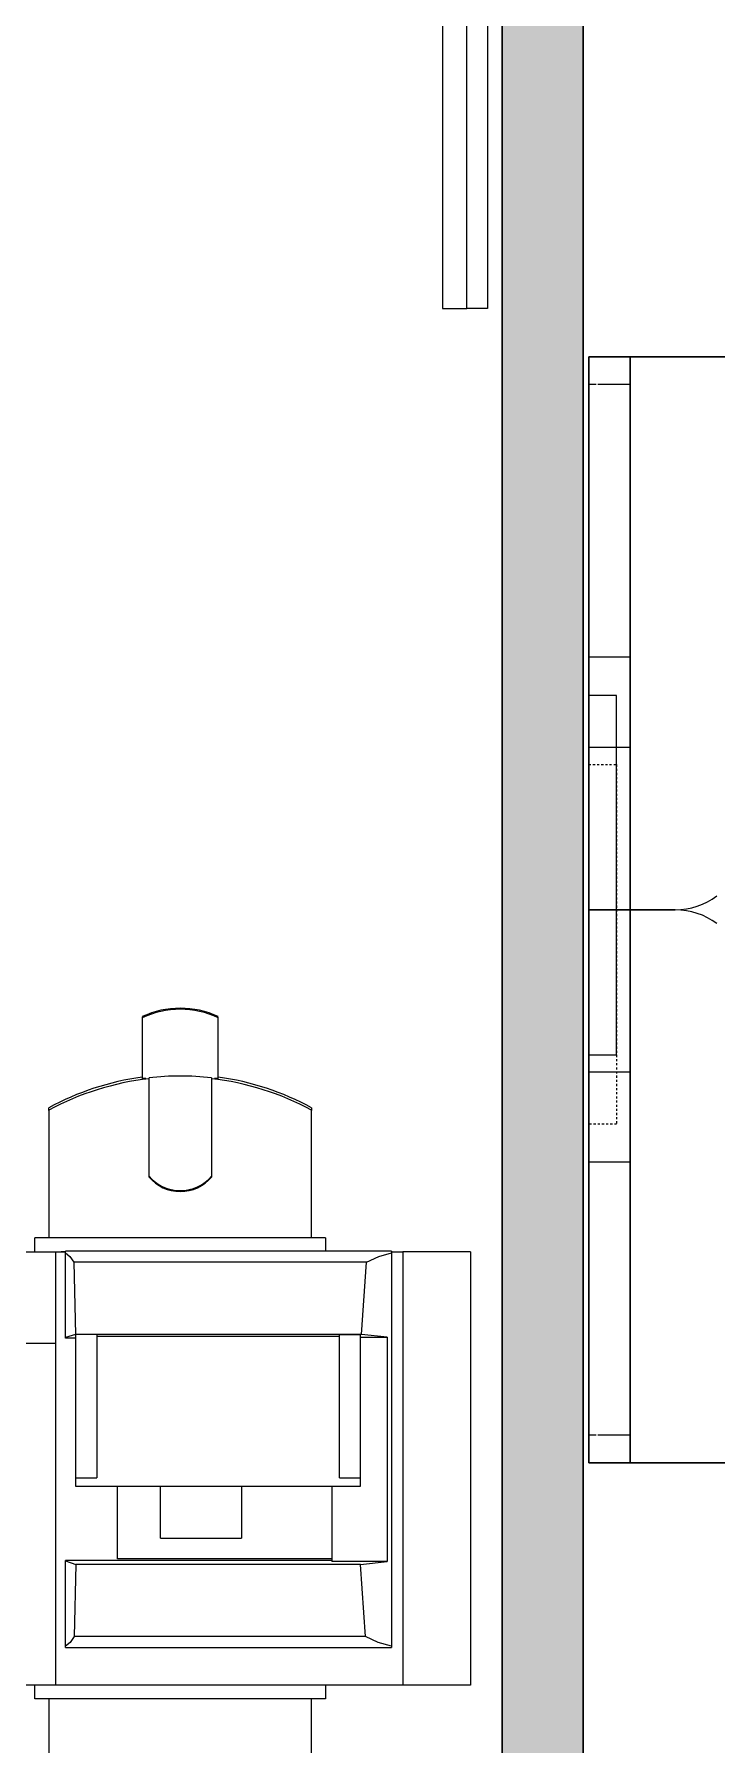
# Model space of a CAD drawing. Header units: millimetres. Extents: x 155927 to 317870, y -36033 to 97293.
# Drawn here: x 168592 to 169579, y 16375 to 18850 of the extents above; entities that cross this region are included whole.
import ezdxf

# ---------------------------------------------------------------- set-up
doc = ezdxf.new("R2010")
doc.units = ezdxf.units.MM
doc.header["$MEASUREMENT"] = 0
doc.linetypes.add('Dash', pattern=[6, 3, -3])
for name, color, linetype, lineweight in [('A-WALL-PATT', 7, 'CONTINUOUS', 9), ('I-FURN', 8, 'CONTINUOUS', 9), ('I-FURN-HDLN', 8, 'Dash', 9), ('I-WALL', 7, 'CONTINUOUS', 9)]:
    doc.layers.add(name, color=color, linetype=linetype, lineweight=lineweight)

msp = doc.modelspace()

# ---------------------------------------------------------------- hatches: boundary and pattern name
at = {"layer": 'A-WALL-PATT'}
for points in [[(169268.8, 15710.6), (169283.8, 15710.6), (169283.8, 20990.6), (169268.8, 20990.6), (169268.8, 15891.6)], [(169385.8, 15107.6), (169385.8, 21005.6), (169283.8, 21005.6), (169283.8, 15107.6)]]:
    msp.add_hatch(color=256, dxfattribs=at).paths.add_polyline_path(points, flags=0)

# ---------------------------------------------------------------- linework, layer by layer
at = {"layer": 'I-FURN'}
for p, q in [((169182.7, 20852.9), (169182.7, 18452.9)), ((169217.7, 18452.9), (169217.7, 20852.9)), ((169217.7, 18452.9), (169217.7, 20852.9)), ((169247.7, 20852.9), (169247.7, 18452.9)), ((169182.7, 18452.9), (169217.7, 18452.9)), ((169247.7, 18452.9), (169217.7, 18452.9)), ((169394.1, 17948.5), (169394.1, 18383.1)), ((169394.1, 18383.1), (169394.1, 18343.1)), ((169454.1, 18383.1), (169394.1, 18383.1)), ((169454.1, 18383.1), (169394.1, 18383.1)), ((171394.1, 18383.1), (169394.1, 18383.1)), ((169394.1, 18383.1), (169394.1, 17583.1)), ((169394.1, 17583.1), (169394.1, 18383.1)), ((169394.1, 18383.1), (171394.1, 18383.1)), ((169454.1, 18343.1), (169454.1, 18383.1)), ((169454.1, 18383.1), (169454.1, 17948.5)), ((169394.1, 18343.1), (169394.1, 16823.1)), ((169404.6, 18343.1), (169394.1, 18343.1)), ((169404.6, 18343.1), (169394.1, 18343.1)), ((169454.1, 18343.1), (169407, 18343.1)), ((169454.1, 18343.1), (169407, 18343.1)), ((169454.1, 16823.1), (169454.1, 18343.1)), ((169394.1, 17818.1), (169394.1, 17948.5)), ((169454.1, 17948.5), (169394.1, 17948.5)), ((169454.1, 17948.5), (169394.1, 17948.5)), ((169454.1, 17948.5), (169454.1, 17818.1)), ((169434.1, 17893.1), (169394.1, 17893.1)), ((169394.1, 17893.1), (169394.1, 17373.1)), ((169434.1, 17373.1), (169434.1, 17893.1)), ((169394.1, 17348.1), (169394.1, 17818.1)), ((169454.1, 17818.1), (169394.1, 17818.1)), ((169454.1, 17818.1), (169394.1, 17818.1)), ((169454.1, 17818.1), (169454.1, 17348.1)), ((169519.1, 17583.1), (169394.1, 17583.1)), ((169394.1, 17583.1), (169394.1, 16783.1)), ((169394.1, 16783.1), (169394.1, 17583.1)), ((169394.1, 17583.1), (169519.1, 17583.1)), ((169394.1, 17583.1), (169519.1, 17583.1)), ((169519.1, 17583.1), (169394.1, 17583.1)), ((168748.4, 17428.4), (168748.4, 17426.9)), ((168748.4, 17426.9), (168748.4, 17338.7)), ((168858.4, 17426.9), (168858.4, 17428.4)), ((168858.4, 17338.7), (168858.4, 17426.9)), ((169394.1, 17373.1), (169434.1, 17373.1)), ((168758.4, 17338.7), (168758.4, 17340)), ((168758.4, 17196.3), (168758.4, 17338.7)), ((168848.4, 17340), (168848.4, 17338.7)), ((168848.4, 17338.7), (168848.4, 17196.3)), ((169394.1, 17218.1), (169394.1, 17348.1)), ((169454.1, 17348.1), (169394.1, 17348.1)), ((169454.1, 17348.1), (169394.1, 17348.1)), ((169454.1, 17348.1), (169454.1, 17218.1)), ((168613.4, 17292.9), (168613.4, 17296.6)), ((168613.4, 17292.9), (168613.4, 17108.4)), ((168993.4, 17296.6), (168993.4, 17292.9)), ((168993.4, 17108.4), (168993.4, 17292.9)), ((169394.1, 16783.1), (169394.1, 17218.1)), ((169454.1, 17218.1), (169394.1, 17218.1)), ((169454.1, 17218.1), (169394.1, 17218.1)), ((169454.1, 17218.1), (169454.1, 16783.1)), ((168593.4, 17088.4), (168593.4, 17108.4)), ((169013.4, 17108.4), (168593.4, 17108.4)), ((169013.4, 17108.4), (169013.4, 17089.2)), ((168562.8, 17088.4), (168623.6, 17088.4)), ((168623.6, 16461.3), (168623.6, 17088.4)), ((168623.6, 17088.4), (168637.7, 17088.4)), ((168637.7, 17088.4), (168631.4, 17088.4)), ((169108.9, 17089.3), (168637.7, 17089.3)), ((168637.7, 17086.8), (168637.7, 17089.3)), ((168637.7, 16964.1), (168637.7, 17086.8)), ((168637.7, 17086.8), (168643.8, 17081.5)), ((168643.8, 17081.5), (168649.7, 17073.3)), ((169072.9, 17073.3), (169090.5, 17081.5)), ((169090.5, 17081.5), (169108.9, 17086.8)), ((169108.9, 17089.3), (169108.9, 17086.8)), ((169108.9, 17088.4), (169125.2, 17088.4)), ((169108.9, 17086.8), (169108.9, 16517.7)), ((169222.9, 17088.4), (169125.2, 17088.4)), ((169125.2, 17088.4), (169125.2, 16461.3)), ((169222.9, 17088.4), (169222.9, 16461.3)), ((168649.7, 17073.3), (168652.2, 16968.7)), ((169072.9, 17073.3), (168649.7, 17073.3)), ((169065.4, 16968.7), (169072.9, 17073.3)), ((168623.6, 16955.8), (168562.8, 16955.8)), ((168652.2, 16968.7), (168637.7, 16964.1)), ((168637.7, 16963.1), (168637.7, 16964.1)), ((168652.7, 16963.1), (168637.7, 16963.1)), ((169065.4, 16968.7), (168652.2, 16968.7)), ((168652.7, 16761.3), (168652.7, 16968.7)), ((168682.6, 16968.7), (168652.7, 16968.7)), ((168682.6, 16968.7), (168682.6, 16761.3)), ((168682.6, 16966.3), (169033.7, 16966.3)), ((169033.7, 16968.7), (169063.7, 16968.7)), ((169033.7, 16761.3), (169033.7, 16968.7)), ((169063.7, 16968.7), (169063.7, 16761.3)), ((169063.7, 16964.7), (169102.6, 16964.7)), ((169102.6, 16964.7), (169065.4, 16968.7)), ((169102.6, 16964.7), (169102.6, 16640.2)), ((169394.1, 16823.1), (169394.1, 16783.1)), ((169404.6, 16823.1), (169394.1, 16823.1)), ((169404.6, 16823.1), (169394.1, 16823.1)), ((169454.1, 16823.1), (169407, 16823.1)), ((169454.1, 16823.1), (169407, 16823.1)), ((169454.1, 16783.1), (169454.1, 16823.1)), ((169394.1, 16783.1), (171394.1, 16783.1)), ((171394.1, 16783.1), (169394.1, 16783.1)), ((169394.1, 16783.1), (169454.1, 16783.1)), ((169454.1, 16783.1), (169394.1, 16783.1)), ((168652.7, 16748.7), (168652.7, 16761.3)), ((168652.7, 16761.3), (168682.6, 16761.3)), ((169033.7, 16761.3), (169063.7, 16761.3)), ((169063.7, 16761.3), (169063.7, 16748.7)), ((169063.7, 16748.7), (168652.7, 16748.7)), ((168712.7, 16643.9), (168712.7, 16748.7)), ((168774.9, 16673.7), (168774.9, 16748.7)), ((168892, 16748.7), (168774.9, 16748.7)), ((168892, 16748.7), (168892, 16673.7)), ((169022.6, 16748.7), (169022.6, 16640.2)), ((168774.9, 16673.7), (168892, 16673.7)), ((168637.7, 16640.9), (168637.7, 16641.7)), ((169022.6, 16641.7), (168637.7, 16641.7)), ((168637.7, 16517.7), (168637.7, 16640.9)), ((168637.7, 16640.9), (168652.7, 16636)), ((168652.7, 16636), (168650.2, 16531.4)), ((169063.9, 16636), (168652.7, 16636)), ((169022.6, 16643.9), (168712.7, 16643.9)), ((169102.6, 16640.2), (169022.6, 16640.2)), ((169063.9, 16636), (169102.6, 16640.2)), ((169071.4, 16531.4), (169063.9, 16636)), ((168644.1, 16523), (168637.7, 16517.7)), ((168637.7, 16515.5), (168637.7, 16517.7)), ((168637.7, 16515.5), (169108.9, 16515.5)), ((168650.2, 16531.4), (168644.1, 16523)), ((169071.4, 16531.4), (168650.2, 16531.4)), ((169089.8, 16523), (169071.4, 16531.4)), ((169108.9, 16517.7), (169089.8, 16523)), ((169108.9, 16517.7), (169108.9, 16515.5)), ((168623.5, 16461.3), (168443.4, 16461.3)), ((168593.4, 16441.3), (168593.4, 16461.3)), ((169125.2, 16461.3), (168623.6, 16461.3)), ((169013.4, 16461.3), (169013.4, 16441.3)), ((169222.9, 16461.3), (169125.2, 16461.3)), ((169013.4, 16441.3), (168593.4, 16441.3)), ((168613.4, 16441.3), (168613.4, 16256.7)), ((168993.4, 16256.7), (168993.4, 16441.3))]:
    msp.add_line(p, q, dxfattribs=at)
for centre, start, end in [((169519.1, 17683.1), 270, 306.8699), ((169519.1, 17683.1), 270, 306.8699), ((169519.1, 17483.1), 53.1301, 90), ((169519.1, 17483.1), 53.1301, 90)]:
    msp.add_arc(centre, 100, start, end, dxfattribs=at)
for centre, major_axis, start_param, end_param in [((168803.4, 17318.9), (126.1, 0), 1.11928, 2.022312), ((168803.4, 17317.3), (126.1, 0), 1.11928, 2.022312), ((168803.4, 16972), (386, 0), 1.713985, 2.085444), ((168803.4, 16968.4), (386, 0), 1.687642, 2.085444), ((168803.4, 16969.7), (386, 0), 1.701288, 1.71377), ((168803.4, 16969.7), (386, 0), 1.453818, 1.687775), ((168803.4, 16969.7), (386, 0), 1.45395, 1.687642), ((168803.4, 16968.4), (386, 0), 1.056149, 1.45395), ((168803.4, 16969.7), (386, 0), 1.427823, 1.440308), ((168803.4, 16972), (386, 0), 1.056149, 1.427608), ((168803.4, 17232.5), (57.7, 0), 3.817271, 5.607507), ((168803.4, 17231.2), (57.7, 0), 3.817271, 5.607507)]:
    msp.add_ellipse(centre, major_axis=major_axis, ratio=0.965926, start_param=start_param, end_param=end_param, dxfattribs=at)
at = {"layer": 'I-FURN-HDLN'}
for p, q in [((169394.1, 17793.1), (169434.1, 17793.1)), ((169394.1, 17273.1), (169394.1, 17793.1)), ((169434.1, 17793.1), (169434.1, 17273.1)), ((169434.1, 17273.1), (169394.1, 17273.1))]:
    msp.add_line(p, q, dxfattribs=at)
at = {"layer": 'I-WALL', "lineweight": 30}
for p, q in [((169268.8, 20990.6), (169268.8, 15710.6)), ((169385.8, 15107.6), (169385.8, 21005.6))]:
    msp.add_line(p, q, dxfattribs=at)

doc.saveas('drawing.dxf')
